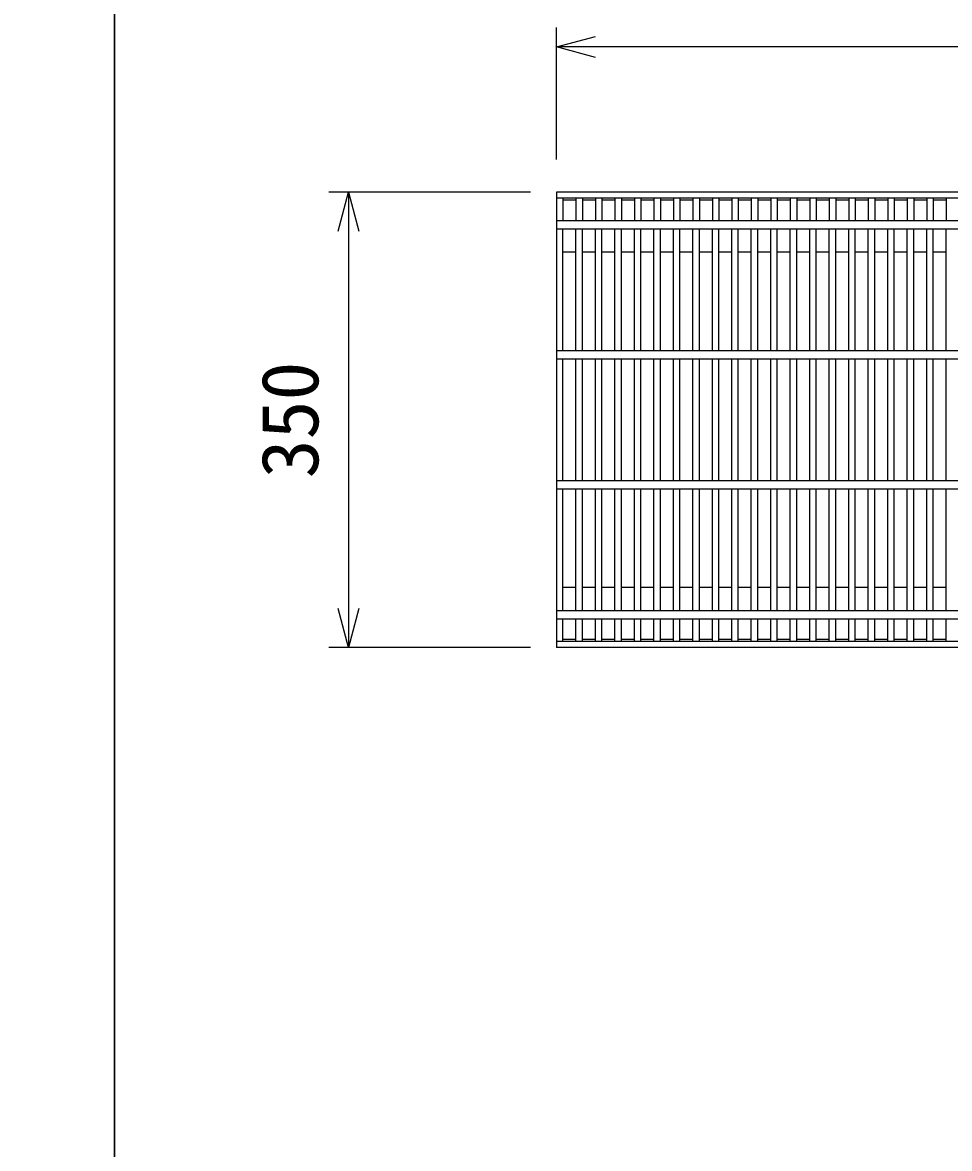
# Model space of a CAD drawing. Units: millimetres, scale not verified. Extents: x -33600 to 33600, y -11880 to 11880.
# Drawn here: x -29222 to -28508, y -7294 to -6428 of the extents above; entities that cross this region are included whole.
import ezdxf
from ezdxf.enums import TextEntityAlignment as Align

# ---------------------------------------------------------------- set-up
doc = ezdxf.new("R2010")
doc.units = ezdxf.units.MM
doc.header["$LTSCALE"] = 40
for name, color, linetype, lineweight in [('0-0_DIM', 7, 'Continuous', 25), ('0-2_HATCH', 6, 'Continuous', 25), ('0-6_TXT', 7, 'Continuous', 25)]:
    doc.layers.add(name, color=color, linetype=linetype, lineweight=lineweight)
doc.styles.add('ＭＳ ゴシック', font='')
doc.styles.get('ＭＳ ゴシック').set_extended_font_data('MS Gothic')

msp = doc.modelspace()

# ---------------------------------------------------------------- linework, layer by layer
at = {"layer": '0-0_DIM'}
for p, q in [((-28810.84, -6533.78), (-28810.84, -6432.19)), ((-27815.84, -6447.19), (-28810.84, -6447.19)), ((-28830.84, -6559), (-28985.84, -6559)), ((-28970.84, -6559), (-28970.84, -6909)), ((-28830.84, -6909), (-28985.84, -6909))]:
    msp.add_line(p, q, dxfattribs=at)
for points in [[(-28780.84, -6455.23), (-28810.84, -6447.19), (-28780.84, -6439.15)], [(-28978.88, -6589), (-28970.84, -6559), (-28962.8, -6589)], [(-28962.8, -6879), (-28970.84, -6909), (-28978.88, -6879)]]:
    msp.add_lwpolyline(points, dxfattribs=at)
at = {"layer": '0-2_HATCH'}
for p, q in [((-28810.84, -6559), (-28810.84, -6909)), ((-27815.84, -6559), (-28810.84, -6559)), ((-27815.84, -6563.5), (-28810.84, -6563.5)), ((-28805.84, -6563.5), (-28805.84, -6581)), ((-28795.84, -6563.5), (-28795.84, -6581)), ((-28790.84, -6563.5), (-28790.84, -6581)), ((-28780.84, -6563.5), (-28780.84, -6581)), ((-28775.84, -6563.5), (-28775.84, -6581)), ((-28765.84, -6563.5), (-28765.84, -6581)), ((-28760.84, -6563.5), (-28760.84, -6581)), ((-28750.84, -6563.5), (-28750.84, -6581)), ((-28745.84, -6563.5), (-28745.84, -6581)), ((-28735.84, -6563.5), (-28735.84, -6581)), ((-28730.84, -6563.5), (-28730.84, -6581)), ((-28720.84, -6563.5), (-28720.84, -6581)), ((-28715.84, -6563.5), (-28715.84, -6581)), ((-28705.84, -6563.5), (-28705.84, -6581)), ((-28700.84, -6563.5), (-28700.84, -6581)), ((-28690.84, -6563.5), (-28690.84, -6581)), ((-28685.84, -6563.5), (-28685.84, -6581)), ((-28675.84, -6563.5), (-28675.84, -6581)), ((-28670.84, -6563.5), (-28670.84, -6581)), ((-28660.84, -6563.5), (-28660.84, -6581)), ((-28655.84, -6563.5), (-28655.84, -6581)), ((-28645.84, -6563.5), (-28645.84, -6581)), ((-28640.84, -6563.5), (-28640.84, -6581)), ((-28630.84, -6563.5), (-28630.84, -6581)), ((-28625.84, -6563.5), (-28625.84, -6581)), ((-28615.84, -6563.5), (-28615.84, -6581)), ((-28610.84, -6563.5), (-28610.84, -6581)), ((-28600.84, -6563.5), (-28600.84, -6581)), ((-28595.84, -6563.5), (-28595.84, -6581)), ((-28585.84, -6563.5), (-28585.84, -6581)), ((-28580.84, -6563.5), (-28580.84, -6581)), ((-28570.84, -6563.5), (-28570.84, -6581)), ((-28565.84, -6563.5), (-28565.84, -6581)), ((-28555.84, -6563.5), (-28555.84, -6581)), ((-28550.84, -6563.5), (-28550.84, -6581)), ((-28540.84, -6563.5), (-28540.84, -6581)), ((-28535.84, -6563.5), (-28535.84, -6581)), ((-28525.84, -6563.5), (-28525.84, -6581)), ((-28520.84, -6563.5), (-28520.84, -6581)), ((-28510.84, -6563.5), (-28510.84, -6581)), ((-28795.84, -6565), (-28805.84, -6565)), ((-28780.84, -6565), (-28790.84, -6565)), ((-28765.84, -6565), (-28775.84, -6565)), ((-28750.84, -6565), (-28760.84, -6565)), ((-28735.84, -6565), (-28745.84, -6565)), ((-28720.84, -6565), (-28730.84, -6565)), ((-28705.84, -6565), (-28715.84, -6565)), ((-28690.84, -6565), (-28700.84, -6565)), ((-28675.84, -6565), (-28685.84, -6565)), ((-28660.84, -6565), (-28670.84, -6565)), ((-28645.84, -6565), (-28655.84, -6565)), ((-28630.84, -6565), (-28640.84, -6565)), ((-28615.84, -6565), (-28625.84, -6565)), ((-28600.84, -6565), (-28610.84, -6565)), ((-28585.84, -6565), (-28595.84, -6565)), ((-28570.84, -6565), (-28580.84, -6565)), ((-28555.84, -6565), (-28565.84, -6565)), ((-28540.84, -6565), (-28550.84, -6565)), ((-28525.84, -6565), (-28535.84, -6565)), ((-28510.84, -6565), (-28520.84, -6565)), ((-27815.84, -6581), (-28810.84, -6581)), ((-28810.84, -6587), (-27815.84, -6587)), ((-28805.84, -6681), (-28805.84, -6587)), ((-28795.84, -6681), (-28795.84, -6587)), ((-28790.84, -6681), (-28790.84, -6587)), ((-28780.84, -6681), (-28780.84, -6587)), ((-28775.84, -6681), (-28775.84, -6587)), ((-28765.84, -6681), (-28765.84, -6587)), ((-28760.84, -6681), (-28760.84, -6587)), ((-28750.84, -6681), (-28750.84, -6587)), ((-28745.84, -6681), (-28745.84, -6587)), ((-28735.84, -6681), (-28735.84, -6587)), ((-28730.84, -6681), (-28730.84, -6587)), ((-28720.84, -6681), (-28720.84, -6587)), ((-28715.84, -6681), (-28715.84, -6587)), ((-28705.84, -6681), (-28705.84, -6587)), ((-28700.84, -6681), (-28700.84, -6587)), ((-28690.84, -6681), (-28690.84, -6587)), ((-28685.84, -6681), (-28685.84, -6587)), ((-28675.84, -6681), (-28675.84, -6587)), ((-28670.84, -6681), (-28670.84, -6587)), ((-28660.84, -6681), (-28660.84, -6587)), ((-28655.84, -6681), (-28655.84, -6587)), ((-28645.84, -6681), (-28645.84, -6587)), ((-28640.84, -6681), (-28640.84, -6587)), ((-28630.84, -6681), (-28630.84, -6587)), ((-28625.84, -6681), (-28625.84, -6587)), ((-28615.84, -6681), (-28615.84, -6587)), ((-28610.84, -6681), (-28610.84, -6587)), ((-28600.84, -6681), (-28600.84, -6587)), ((-28595.84, -6681), (-28595.84, -6587)), ((-28585.84, -6681), (-28585.84, -6587)), ((-28580.84, -6681), (-28580.84, -6587)), ((-28570.84, -6681), (-28570.84, -6587)), ((-28565.84, -6681), (-28565.84, -6587)), ((-28555.84, -6681), (-28555.84, -6587)), ((-28550.84, -6681), (-28550.84, -6587)), ((-28540.84, -6681), (-28540.84, -6587)), ((-28535.84, -6681), (-28535.84, -6587)), ((-28525.84, -6681), (-28525.84, -6587)), ((-28520.84, -6681), (-28520.84, -6587)), ((-28510.84, -6681), (-28510.84, -6587)), ((-28795.84, -6605), (-28805.84, -6605)), ((-28780.84, -6605), (-28790.84, -6605)), ((-28765.84, -6605), (-28775.84, -6605)), ((-28750.84, -6605), (-28760.84, -6605)), ((-28735.84, -6605), (-28745.84, -6605)), ((-28720.84, -6605), (-28730.84, -6605)), ((-28705.84, -6605), (-28715.84, -6605)), ((-28690.84, -6605), (-28700.84, -6605)), ((-28675.84, -6605), (-28685.84, -6605)), ((-28660.84, -6605), (-28670.84, -6605)), ((-28645.84, -6605), (-28655.84, -6605)), ((-28630.84, -6605), (-28640.84, -6605)), ((-28615.84, -6605), (-28625.84, -6605)), ((-28600.84, -6605), (-28610.84, -6605)), ((-28585.84, -6605), (-28595.84, -6605)), ((-28570.84, -6605), (-28580.84, -6605)), ((-28555.84, -6605), (-28565.84, -6605)), ((-28540.84, -6605), (-28550.84, -6605)), ((-28525.84, -6605), (-28535.84, -6605)), ((-28510.84, -6605), (-28520.84, -6605)), ((-27815.84, -6681), (-28810.84, -6681)), ((-28810.84, -6687), (-27815.84, -6687)), ((-28805.84, -6781), (-28805.84, -6687)), ((-28795.84, -6781), (-28795.84, -6687)), ((-28790.84, -6781), (-28790.84, -6687)), ((-28780.84, -6781), (-28780.84, -6687)), ((-28775.84, -6781), (-28775.84, -6687)), ((-28765.84, -6781), (-28765.84, -6687)), ((-28760.84, -6781), (-28760.84, -6687)), ((-28750.84, -6781), (-28750.84, -6687)), ((-28745.84, -6781), (-28745.84, -6687)), ((-28735.84, -6781), (-28735.84, -6687)), ((-28730.84, -6781), (-28730.84, -6687)), ((-28720.84, -6781), (-28720.84, -6687)), ((-28715.84, -6781), (-28715.84, -6687)), ((-28705.84, -6781), (-28705.84, -6687)), ((-28700.84, -6781), (-28700.84, -6687)), ((-28690.84, -6781), (-28690.84, -6687)), ((-28685.84, -6781), (-28685.84, -6687)), ((-28675.84, -6781), (-28675.84, -6687)), ((-28670.84, -6781), (-28670.84, -6687)), ((-28660.84, -6781), (-28660.84, -6687)), ((-28655.84, -6781), (-28655.84, -6687)), ((-28645.84, -6781), (-28645.84, -6687)), ((-28640.84, -6781), (-28640.84, -6687)), ((-28630.84, -6781), (-28630.84, -6687)), ((-28625.84, -6781), (-28625.84, -6687)), ((-28615.84, -6781), (-28615.84, -6687)), ((-28610.84, -6781), (-28610.84, -6687)), ((-28600.84, -6781), (-28600.84, -6687)), ((-28595.84, -6781), (-28595.84, -6687)), ((-28585.84, -6781), (-28585.84, -6687)), ((-28580.84, -6781), (-28580.84, -6687)), ((-28570.84, -6781), (-28570.84, -6687)), ((-28565.84, -6781), (-28565.84, -6687)), ((-28555.84, -6781), (-28555.84, -6687)), ((-28550.84, -6781), (-28550.84, -6687)), ((-28540.84, -6781), (-28540.84, -6687)), ((-28535.84, -6781), (-28535.84, -6687)), ((-28525.84, -6781), (-28525.84, -6687)), ((-28520.84, -6781), (-28520.84, -6687)), ((-28510.84, -6781), (-28510.84, -6687)), ((-27815.84, -6781), (-28810.84, -6781)), ((-28810.84, -6787), (-27815.84, -6787)), ((-28805.84, -6881), (-28805.84, -6787)), ((-28795.84, -6881), (-28795.84, -6787)), ((-28790.84, -6881), (-28790.84, -6787)), ((-28780.84, -6881), (-28780.84, -6787)), ((-28775.84, -6881), (-28775.84, -6787)), ((-28765.84, -6881), (-28765.84, -6787)), ((-28760.84, -6881), (-28760.84, -6787)), ((-28750.84, -6881), (-28750.84, -6787)), ((-28745.84, -6881), (-28745.84, -6787)), ((-28735.84, -6881), (-28735.84, -6787)), ((-28730.84, -6881), (-28730.84, -6787)), ((-28720.84, -6881), (-28720.84, -6787)), ((-28715.84, -6881), (-28715.84, -6787)), ((-28705.84, -6881), (-28705.84, -6787)), ((-28700.84, -6881), (-28700.84, -6787)), ((-28690.84, -6881), (-28690.84, -6787)), ((-28685.84, -6881), (-28685.84, -6787)), ((-28675.84, -6881), (-28675.84, -6787)), ((-28670.84, -6881), (-28670.84, -6787)), ((-28660.84, -6881), (-28660.84, -6787)), ((-28655.84, -6881), (-28655.84, -6787)), ((-28645.84, -6881), (-28645.84, -6787)), ((-28640.84, -6881), (-28640.84, -6787)), ((-28630.84, -6881), (-28630.84, -6787)), ((-28625.84, -6881), (-28625.84, -6787)), ((-28615.84, -6881), (-28615.84, -6787)), ((-28610.84, -6881), (-28610.84, -6787)), ((-28600.84, -6881), (-28600.84, -6787)), ((-28595.84, -6881), (-28595.84, -6787)), ((-28585.84, -6881), (-28585.84, -6787)), ((-28580.84, -6881), (-28580.84, -6787)), ((-28570.84, -6881), (-28570.84, -6787)), ((-28565.84, -6881), (-28565.84, -6787)), ((-28555.84, -6881), (-28555.84, -6787)), ((-28550.84, -6881), (-28550.84, -6787)), ((-28540.84, -6881), (-28540.84, -6787)), ((-28535.84, -6881), (-28535.84, -6787)), ((-28525.84, -6881), (-28525.84, -6787)), ((-28520.84, -6881), (-28520.84, -6787)), ((-28510.84, -6881), (-28510.84, -6787)), ((-28795.84, -6863), (-28805.84, -6863)), ((-28780.84, -6863), (-28790.84, -6863)), ((-28765.84, -6863), (-28775.84, -6863)), ((-28750.84, -6863), (-28760.84, -6863)), ((-28735.84, -6863), (-28745.84, -6863)), ((-28720.84, -6863), (-28730.84, -6863)), ((-28705.84, -6863), (-28715.84, -6863)), ((-28690.84, -6863), (-28700.84, -6863)), ((-28675.84, -6863), (-28685.84, -6863)), ((-28660.84, -6863), (-28670.84, -6863)), ((-28645.84, -6863), (-28655.84, -6863)), ((-28630.84, -6863), (-28640.84, -6863)), ((-28615.84, -6863), (-28625.84, -6863)), ((-28600.84, -6863), (-28610.84, -6863)), ((-28585.84, -6863), (-28595.84, -6863)), ((-28570.84, -6863), (-28580.84, -6863)), ((-28555.84, -6863), (-28565.84, -6863)), ((-28540.84, -6863), (-28550.84, -6863)), ((-28525.84, -6863), (-28535.84, -6863)), ((-28510.84, -6863), (-28520.84, -6863)), ((-27815.84, -6881), (-28810.84, -6881)), ((-28810.84, -6887), (-27815.84, -6887)), ((-28805.84, -6904.5), (-28805.84, -6887)), ((-28795.84, -6904.5), (-28795.84, -6887)), ((-28790.84, -6904.5), (-28790.84, -6887)), ((-28780.84, -6904.5), (-28780.84, -6887)), ((-28775.84, -6904.5), (-28775.84, -6887)), ((-28765.84, -6904.5), (-28765.84, -6887)), ((-28760.84, -6904.5), (-28760.84, -6887)), ((-28750.84, -6904.5), (-28750.84, -6887)), ((-28745.84, -6904.5), (-28745.84, -6887)), ((-28735.84, -6904.5), (-28735.84, -6887)), ((-28730.84, -6904.5), (-28730.84, -6887)), ((-28720.84, -6904.5), (-28720.84, -6887)), ((-28715.84, -6904.5), (-28715.84, -6887)), ((-28705.84, -6904.5), (-28705.84, -6887)), ((-28700.84, -6904.5), (-28700.84, -6887)), ((-28690.84, -6904.5), (-28690.84, -6887)), ((-28685.84, -6904.5), (-28685.84, -6887)), ((-28675.84, -6904.5), (-28675.84, -6887)), ((-28670.84, -6904.5), (-28670.84, -6887)), ((-28660.84, -6904.5), (-28660.84, -6887)), ((-28655.84, -6904.5), (-28655.84, -6887)), ((-28645.84, -6904.5), (-28645.84, -6887)), ((-28640.84, -6904.5), (-28640.84, -6887)), ((-28630.84, -6904.5), (-28630.84, -6887)), ((-28625.84, -6904.5), (-28625.84, -6887)), ((-28615.84, -6904.5), (-28615.84, -6887)), ((-28610.84, -6904.5), (-28610.84, -6887)), ((-28600.84, -6904.5), (-28600.84, -6887)), ((-28595.84, -6904.5), (-28595.84, -6887)), ((-28585.84, -6904.5), (-28585.84, -6887)), ((-28580.84, -6904.5), (-28580.84, -6887)), ((-28570.84, -6904.5), (-28570.84, -6887)), ((-28565.84, -6904.5), (-28565.84, -6887)), ((-28555.84, -6904.5), (-28555.84, -6887)), ((-28550.84, -6904.5), (-28550.84, -6887)), ((-28540.84, -6904.5), (-28540.84, -6887)), ((-28535.84, -6904.5), (-28535.84, -6887)), ((-28525.84, -6904.5), (-28525.84, -6887)), ((-28520.84, -6904.5), (-28520.84, -6887)), ((-28510.84, -6904.5), (-28510.84, -6887)), ((-27815.84, -6904.5), (-28810.84, -6904.5)), ((-27815.84, -6909), (-28810.84, -6909)), ((-28795.84, -6903), (-28805.84, -6903)), ((-28780.84, -6903), (-28790.84, -6903)), ((-28765.84, -6903), (-28775.84, -6903)), ((-28750.84, -6903), (-28760.84, -6903)), ((-28735.84, -6903), (-28745.84, -6903)), ((-28720.84, -6903), (-28730.84, -6903)), ((-28705.84, -6903), (-28715.84, -6903)), ((-28690.84, -6903), (-28700.84, -6903)), ((-28675.84, -6903), (-28685.84, -6903)), ((-28660.84, -6903), (-28670.84, -6903)), ((-28645.84, -6903), (-28655.84, -6903)), ((-28630.84, -6903), (-28640.84, -6903)), ((-28615.84, -6903), (-28625.84, -6903)), ((-28600.84, -6903), (-28610.84, -6903)), ((-28585.84, -6903), (-28595.84, -6903)), ((-28570.84, -6903), (-28580.84, -6903)), ((-28555.84, -6903), (-28565.84, -6903)), ((-28540.84, -6903), (-28550.84, -6903)), ((-28525.84, -6903), (-28535.84, -6903)), ((-28510.84, -6903), (-28520.84, -6903))]:
    msp.add_line(p, q, dxfattribs=at)
at = {"layer": '0-6_TXT'}
for points in [[(-30951.01, -8234.13), (-29151.01, -8234.13), (-29151.01, -4634.13), (-30951.01, -4634.13)], [(-29151.01, -8234.13), (-27351.01, -8234.13), (-27351.01, -4634.13), (-29151.01, -4634.13)]]:
    msp.add_lwpolyline(points, close=True, dxfattribs=at)

# ---------------------------------------------------------------- texts
at = {"layer": '0-0_DIM', "style": 'ＭＳ ゴシック'}
msp.add_text('350', height=43.99, rotation=90, dxfattribs=at).set_placement((-28980.84, -6779), align=Align.BOTTOM_LEFT)

doc.saveas('drawing.dxf')
